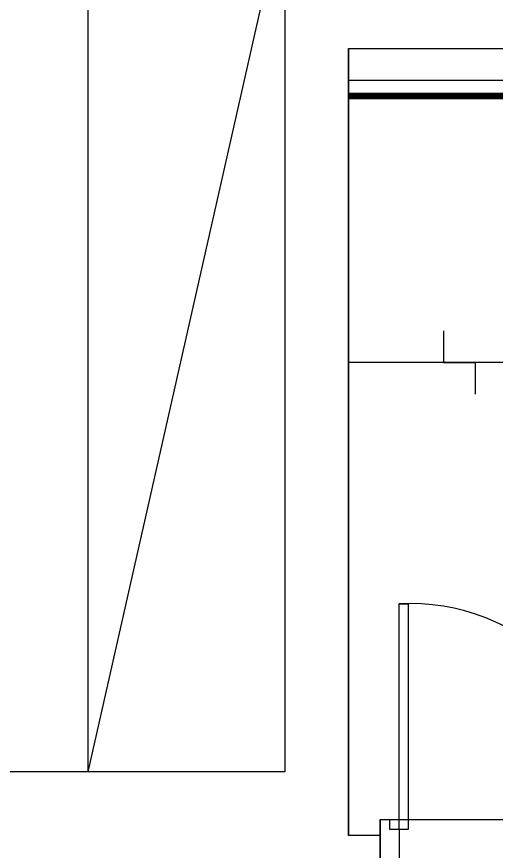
# Model space of a CAD drawing. Header units: millimetres. Extents: x 145965 to 228269, y 99354 to 115204.
# Drawn here: x 202902 to 204415, y 107989 to 110619 of the extents above; entities that cross this region are included whole.
import ezdxf

# ---------------------------------------------------------------- set-up
doc = ezdxf.new("R2010")
doc.units = ezdxf.units.MM
doc.header["$LTSCALE"] = 50
doc.linetypes.add('HID', pattern=[2.5, 1.5, -1])
for name, color, linetype in [('06-FUR', 6, 'Continuous'), ('3.기호.계단선', 30, 'Continuous'), ('RC-LIGHT', 7, 'Continuous'), ('벽1', 2, 'Continuous'), ('창호', 4, 'Continuous'), ('틀', 8, 'Continuous')]:
    doc.layers.add(name, color=color, linetype=linetype)

# ---------------------------------------------------------------- blocks, each defined once
blk = doc.blocks.new('vidaisejh')
at = {"layer": '벽1'}
for p, q in [((160747.9, 70662.3), (160747.9, 68032.3)), ((160947.9, 67832.3), (160947.9, 70312.3)), ((160947.9, 70312.3), (162467.9, 70312.3)), ((160747.9, 68032.3), (158947.9, 68032.3)), ((161047.9, 67832.3), (160947.9, 67832.3)), ((161047.9, 67832.3), (160947.9, 67832.3)), ((161047.9, 67832.3), (161047.9, 67732.3))]:
    blk.add_line(p, q, dxfattribs=at)
blk.add_lwpolyline([(160947.9, 70312.3), (160947.9, 67832.3)], dxfattribs=at)
at = {"layer": '창호'}
blk.add_arc((161145.4, 67917), 645.8, 354.2444, 93.3276, dxfattribs=at)
at = {"layer": '틀'}
for p, q in [((161107.9, 67852.3), (161107.9, 68562.3)), ((161107.9, 68562.3), (161137.9, 68562.3)), ((161137.9, 67852.3), (161137.9, 68561.7)), ((161047.9, 67682.3), (161047.9, 67882.3)), ((161047.9, 67882.3), (161847.9, 67882.3)), ((161047.9, 67882.3), (161047.9, 67682.3)), ((161107.9, 67852.3), (161137.9, 67852.3))]:
    blk.add_line(p, q, dxfattribs=at)
blk.add_lwpolyline([(161047.9, 67882.3), (161077.9, 67882.3), (161077.9, 67852.3), (161107.9, 67852.3), (161107.9, 67712.3), (161077.9, 67712.3), (161077.9, 67682.3), (161047.9, 67682.3), (161047.9, 67882.3)], dxfattribs=at)
blk = doc.blocks.new('VJSWJDEH')
at = {"color": 8}
blk.add_line((204667.9, 109529.4), (203947.9, 109529.4), dxfattribs=at)
blk.add_lwpolyline([(204248.2, 109629.4), (204248.2, 109529.4), (204348.2, 109529.4), (204348.2, 109429.4)], dxfattribs=at)
at = {"layer": '06-FUR', "color": 8}
blk.add_line((203127.9, 108239.4), (203747.9, 110984.4), dxfattribs=at)
blk.add_lwpolyline([(203127.9, 110984.4), (203747.9, 110984.4), (203747.9, 108239.4), (203127.9, 108239.4)], close=True, dxfattribs=at)
blk.add_blockref('vidaisejh', (43000, 40207.2))

msp = doc.modelspace()

# ---------------------------------------------------------------- linework, layer by layer
at = {"layer": '3.기호.계단선', "color": 10, "linetype": 'HID', "const_width": 20}
msp.add_lwpolyline([(203947.9, 110369.4), (205467.9, 110369.4)], dxfattribs=at)
at = {"layer": 'RC-LIGHT'}
msp.add_lwpolyline([(203947.9, 110419.4), (205467.9, 110419.4)], dxfattribs=at)

# ---------------------------------------------------------------- block references
msp.add_blockref('VJSWJDEH', (0, 0), dxfattribs=at)

doc.saveas('drawing.dxf')
